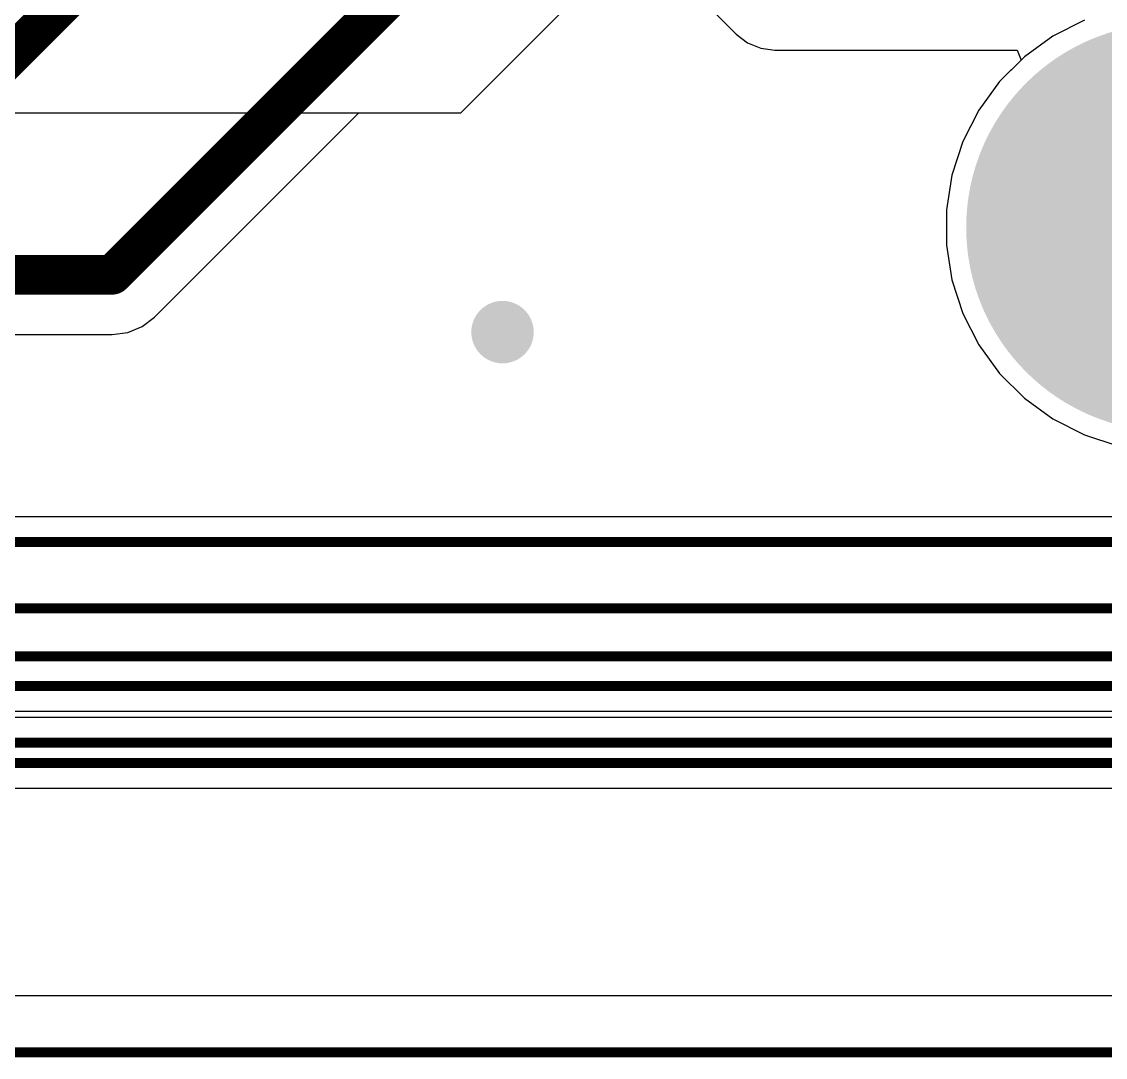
# Model space of a CAD drawing. Header units: millimetres. Extents: x 1 to 134, y -1 to 87.
# Drawn here: x 53.86 to 67.8, y -1.3 to 12.02 of the extents above; entities that cross this region are included whole.
import ezdxf

# ---------------------------------------------------------------- set-up
doc = ezdxf.new("R2010")
doc.units = ezdxf.units.MM
for name, color, linetype in [('BottomLayer', 5, 'Continuous'), ('BottomSolder', 6, 'Continuous'), ('MultiLayer', 9, 'Continuous'), ('PadHoleLayer', 156, 'Continuous'), ('TopLayer', 1, 'Continuous'), ('TopOverlay', 2, 'Continuous'), ('TopSolder', 216, 'Continuous'), ('ViaHoleLayer', 16, 'Continuous')]:
    doc.layers.add(name, color=color, linetype=linetype)

# ---------------------------------------------------------------- blocks, each defined once
blk = doc.blocks.new('1_1376430_8_1')
at = {"layer": 'BottomLayer'}
h = blk.add_hatch(color=5, dxfattribs=at)
edge = h.paths.add_edge_path()
edge.add_arc((1.0999978, -8.224982279999999), 2.62499348, 0, 360)
at = {"layer": 'BottomSolder'}
h = blk.add_hatch(color=6, dxfattribs=at)
edge = h.paths.add_edge_path()
edge.add_arc((1.0999978, -8.224982279999999), 2.62499348, 0, 360)
at = {"layer": 'MultiLayer'}
h = blk.add_hatch(color=9, dxfattribs=at)
edge = h.paths.add_edge_path()
edge.add_arc((1.0999978, -8.224982279999999), 2.62499348, 0, 360)
at = {"layer": 'PadHoleLayer'}
h = blk.add_hatch(color=156, dxfattribs=at)
edge = h.paths.add_edge_path()
edge.add_arc((1.0999978, -8.224982279999999), 1.7499965, 0, 360)
at = {"layer": 'TopLayer'}
h = blk.add_hatch(color=1, dxfattribs=at)
edge = h.paths.add_edge_path()
edge.add_arc((1.0999978, -8.224982279999999), 2.62499348, 0, 360)
at = {"layer": 'TopSolder'}
h = blk.add_hatch(color=216, dxfattribs=at)
edge = h.paths.add_edge_path()
edge.add_arc((1.0999978, -8.224982279999999), 2.62499348, 0, 360)
at = {"layer": 'TopOverlay', "const_width": 0.127}
blk.add_lwpolyline([(-56.3498873, -18.83334308), (56.3498873, -18.83334308)], dxfattribs=at)
blk.add_lwpolyline([(-56.3498873, -18.83334308), (56.3498873, -18.83334308)], dxfattribs=at)

msp = doc.modelspace()

# ---------------------------------------------------------------- hatches: boundary and pattern name
at = {"layer": 'BottomLayer'}
h = msp.add_hatch(color=5, dxfattribs=at)
edge = h.paths.add_edge_path()
edge.add_arc((60.04559999999999, 8.026399999999999), 0.2999994, 0, 360)
at = {"layer": 'BottomSolder'}
h = msp.add_hatch(color=6, dxfattribs=at)
edge = h.paths.add_edge_path()
edge.add_arc((60.04559999999999, 8.026399999999999), 0.4015993999999999, 0, 360)
at = {"layer": 'TopLayer'}
h = msp.add_hatch(color=1, dxfattribs=at)
edge = h.paths.add_edge_path()
edge.add_arc((60.04559999999999, 8.026399999999999), 0.2999994, 0, 360)
at = {"layer": 'TopSolder'}
h = msp.add_hatch(color=216, dxfattribs=at)
edge = h.paths.add_edge_path()
edge.add_arc((60.04559999999999, 8.026399999999999), 0.4015993999999999, 0, 360)
at = {"layer": 'ViaHoleLayer'}
h = msp.add_hatch(color=16, dxfattribs=at)
edge = h.paths.add_edge_path()
edge.add_arc((60.04559999999999, 8.026399999999999), 0.1499997, 0, 360)

# ---------------------------------------------------------------- linework, layer by layer
at = {"layer": 'BottomLayer'}
for p, q in [((67.52965157999999, 12.0400699), (67.12587794, 11.83433752)), ((67.12587794, 11.83433752), (66.75926195999999, 11.5679728)), ((66.75926195999999, 11.5679728), (66.43882826, 11.2475391)), ((66.43882826, 11.2475391), (66.17246354, 10.88092312)), ((66.17246354, 10.88092312), (65.96673116, 10.47714948)), ((65.96673116, 10.47714948), (65.82669588, 10.04616736)), ((65.82669588, 10.04616736), (65.75580702, 9.59858126)), ((65.75580702, 9.59858126), (65.75580702, 9.145419859999999)), ((65.75580702, 9.145419859999999), (65.82669588, 8.69783376)), ((65.82669588, 8.69783376), (65.96673116, 8.266851639999999)), ((65.96673116, 8.266851639999999), (66.17246354, 7.863078)), ((66.17246354, 7.863078), (66.43882826, 7.49646202)), ((66.43882826, 7.49646202), (66.75926195999999, 7.17602832)), ((66.75926195999999, 7.17602832), (67.12587794, 6.909663599999999)), ((67.12587794, 6.909663599999999), (67.52965157999999, 6.70393122)), ((67.52965157999999, 6.70393122), (67.9606337, 6.56389594)), ((100.27851166, 5.65147206), (47.00334008, 5.65147206)), ((16.64348462, 3.15197744), (106.2440979, 3.15197744)), ((133.985, -0.50800254), (1.04139746, -0.50800254))]:
    msp.add_line(p, q, dxfattribs=at)
at = {"layer": 'BottomLayer', "const_width": 0.127}
for points in [[(46.86925094, 5.3277516), (100.73826436, 5.3277516)], [(47.06240269999999, 4.474197299999999), (100.7658005, 4.474197299999999)], [(16.8012999, 3.856697899999999), (106.07634614, 3.856697899999999)], [(16.64348462, 3.4756979), (106.2440979, 3.4756979)]]:
    msp.add_lwpolyline(points, dxfattribs=at)
at = {"layer": 'TopLayer'}
for p, q in [((59.50861605999999, 10.8458), (65.12585908, 16.46304302)), ((59.50861605999999, 10.8458), (61.78663537999999, 13.12381932)), ((61.78663537999999, 13.12381932), (63.05152998, 11.85892472)), ((63.05152998, 11.85892472), (63.19744028, 11.74696152)), ((63.19744028, 11.74696152), (63.3673612, 11.67657812)), ((63.3673612, 11.67657812), (63.54970526, 11.65257258)), ((63.54970526, 11.65257258), (66.66425579999999, 11.65257258)), ((66.66425579999999, 11.65257258), (66.71686174, 11.52557258)), ((66.71686174, 11.52557258), (66.43882826, 11.2475391)), ((66.43882826, 11.2475391), (66.17246354, 10.88092312)), ((66.17246354, 10.88092312), (65.96673116, 10.47714948)), ((34.57088844, 10.8458), (59.50861605999999, 10.8458)), ((55.56903796, 8.21927998), (58.19555797999999, 10.8458)), ((58.19555797999999, 10.8458), (59.50861605999999, 10.8458)), ((65.96673116, 10.47714948), (65.82669588, 10.04616736)), ((65.82669588, 10.04616736), (65.75580702, 9.59858126)), ((65.75580702, 9.59858126), (65.75580702, 9.145419859999999)), ((65.75580702, 9.145419859999999), (65.82669588, 8.69783376)), ((65.82669588, 8.69783376), (65.96673116, 8.266851639999999)), ((65.96673116, 8.266851639999999), (66.17246354, 7.863078)), ((55.22449457999999, 8.020357339999999), (55.40986124, 8.097138999999999)), ((55.40986124, 8.097138999999999), (55.56903796, 8.21927998)), ((39.11842061999999, 7.994169939999999), (55.02557194, 7.994169939999999)), ((55.02557194, 7.994169939999999), (55.22449457999999, 8.020357339999999)), ((66.17246354, 7.863078), (66.43882826, 7.49646202)), ((66.43882826, 7.49646202), (66.75926195999999, 7.17602832)), ((66.75926195999999, 7.17602832), (67.12587794, 6.909663599999999)), ((67.12587794, 6.909663599999999), (67.52965157999999, 6.70393122)), ((67.52965157999999, 6.70393122), (67.9606337, 6.56389594)), ((96.19752159999999, 3.07071522), (30.33459008, 3.07071014)), ((11.65584156, 2.16164922), (96.33161582, 2.16164922)), ((134.0104, -0.508), (1.0414, -0.508))]:
    msp.add_line(p, q, dxfattribs=at)
for points, const_width in [([(55.02557194, 8.762746), (61.0848156, 14.82198966)], 0.508), ([(53.47559789999999, 11.3369979), (55.8332005, 13.6946005)], 0.508), ([(32.7848722, 8.762746), (55.02557194, 8.762746)], 0.508), ([(11.76420558, 2.74698968), (96.33161073999999, 2.74699476)], 0.127), ([(11.65584156, 2.48536968), (96.33161582, 2.48536968)], 0.127)]:
    msp.add_lwpolyline(points, dxfattribs=dict(at, const_width=const_width))
at = {"layer": 'TopLayer', "const_width": 0.254}
msp.add_lwpolyline([(54.89857194, 8.762746, 1), (55.15257193999999, 8.762746, 1)], format="xyb", close=True, dxfattribs=at)
msp.add_lwpolyline([(54.89857194, 8.762746, 1), (55.15257193999999, 8.762746, 1)], format="xyb", close=True, dxfattribs=at)

# ---------------------------------------------------------------- block references
msp.add_blockref('1_1376430_8_1', (67.53480269999999, 17.59698284))

doc.saveas('drawing.dxf')
